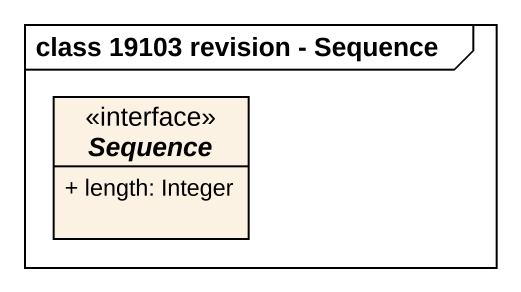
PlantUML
@startuml
mainframe class 19103 revision - Sequence
hide circle
hide empty members
skinparam classAttributeIconSize 0
interface Sequence {
  + length: Integer
}
@enduml
